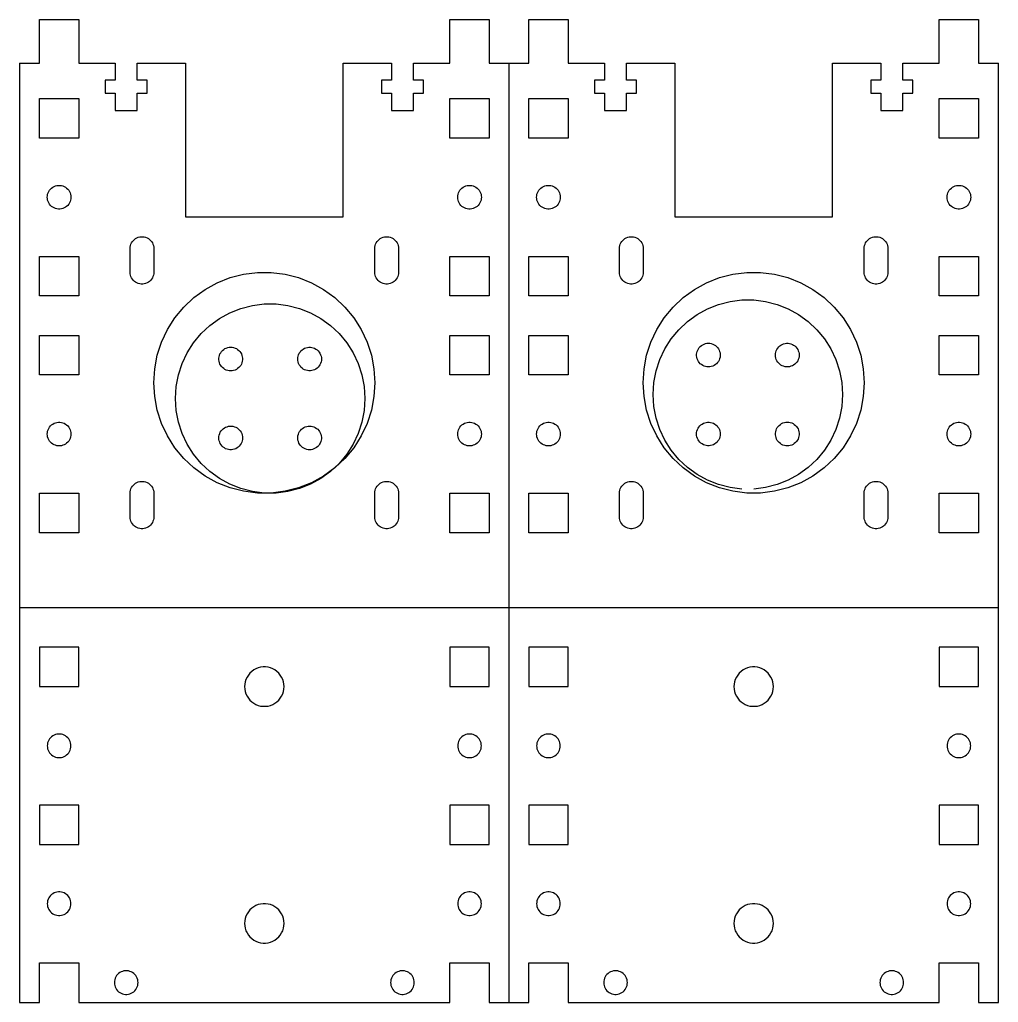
# Model space of a CAD drawing. Extents: x 0 to 124, y 0 to 125.
import ezdxf

# ---------------------------------------------------------------- set-up
doc = ezdxf.new("R2010")
doc.units = 0
doc.layers.add('LAYER_1', color=7, linetype='CONTINUOUS')

msp = doc.modelspace()

# ---------------------------------------------------------------- linework, layer by layer
at = {"layer": 'LAYER_1', "color": 7}
msp.add_line((124.141111, 50.141121), (0.141111, 50.141121), dxfattribs=at)
for points in [[(0.141111, 119.141143), (2.641112, 119.141143), (2.641112, 124.641146), (7.641111, 124.641146), (7.641111, 119.141143), (12.241111, 119.141143), (12.241111, 116.966141), (10.991111, 116.966141), (10.991111, 115.316128), (12.241111, 115.316128), (12.241111, 113.141126), (15.041111, 113.141126), (15.041111, 115.316128), (16.291111, 115.316128), (16.291111, 116.966141), (15.041111, 116.966141), (15.041111, 119.141143), (21.141111, 119.141143), (21.141111, 99.641139), (41.141111, 99.641139), (41.141111, 119.141143), (47.241111, 119.141143), (47.241111, 116.966141), (45.991111, 116.966141), (45.991111, 115.316128), (47.241111, 115.316128), (47.241111, 113.141126), (50.041111, 113.141126), (50.041111, 115.316128), (51.291111, 115.316128), (51.291111, 116.966141), (50.041111, 116.966141), (50.041111, 119.141143), (54.641111, 119.141143), (54.641111, 124.641146), (59.641111, 124.641146), (59.641111, 119.141143), (64.641112, 119.141143)], [(64.641112, 119.141143), (64.641112, 124.641146), (69.641111, 124.641146), (69.641111, 119.141143), (74.241111, 119.141143), (74.241111, 116.966141), (72.991111, 116.966141), (72.991111, 115.316128), (74.241111, 115.316128), (74.241111, 113.141126), (77.041111, 113.141126), (77.041111, 115.316128), (78.291111, 115.316128), (78.291111, 116.966141), (77.041111, 116.966141), (77.041111, 119.141143), (83.141111, 119.141143), (83.141111, 99.641139), (103.141111, 99.641139), (103.141111, 119.141143), (109.241111, 119.141143), (109.241111, 116.966141), (107.991111, 116.966141), (107.991111, 115.316128), (109.241111, 115.316128), (109.241111, 113.141126), (112.041111, 113.141126), (112.041111, 115.316128), (113.291111, 115.316128), (113.291111, 116.966141), (112.041111, 116.966141), (112.041111, 119.141143), (116.641112, 119.141143), (116.641112, 124.641146), (121.641111, 124.641146), (121.641111, 119.141143), (124.141111, 119.141143)], [(0.141111, 119.141143), (0.141111, 0.141116), (2.641112, 0.141116), (2.641112, 5.141115), (7.641111, 5.141115), (7.641111, 0.141116), (54.641111, 0.141116), (54.641111, 5.141115), (59.641111, 5.141115), (59.641111, 0.141116), (64.641112, 0.141116)], [(62.141111, 0.141116), (62.141111, 119.141143)], [(64.641112, 0.141116), (64.641112, 5.141115), (69.641111, 5.141115), (69.641111, 0.141116), (116.641112, 0.141116), (116.641112, 5.141115), (121.641111, 5.141115), (121.641111, 0.141116), (124.141111, 0.141116), (124.141111, 119.141143)], [(7.641111, 114.641137), (7.641111, 109.641119), (2.641112, 109.641119), (2.641112, 114.641137), (7.641111, 114.641137)], [(59.641111, 114.641137), (59.641111, 109.641119), (54.641111, 109.641119), (54.641111, 114.641137), (59.641111, 114.641137)], [(69.641111, 114.641137), (69.641111, 109.641119), (64.641112, 109.641119), (64.641112, 114.641137), (69.641111, 114.641137)], [(121.641111, 114.641137), (121.641111, 109.641119), (116.641112, 109.641119), (116.641112, 114.641137), (121.641111, 114.641137)], [(6.641111, 102.14112), (6.629111, 101.953132), (6.594111, 101.768135), (6.536111, 101.589122), (6.455111, 101.418123), (6.355111, 101.259119), (6.234111, 101.114142), (6.097111, 100.985138), (5.945111, 100.875128), (5.780111, 100.784139), (5.605111, 100.71412), (5.422111, 100.668146), (5.235111, 100.644157), (5.047111, 100.644129), (4.860111, 100.668118), (4.677111, 100.71412), (4.502111, 100.784139), (4.337111, 100.875128), (4.185111, 100.985138), (4.048111, 101.114142), (3.927111, 101.259119), (3.827111, 101.418123), (3.746111, 101.589122), (3.688111, 101.768135), (3.653111, 101.953132), (3.641111, 102.14112), (3.653111, 102.329137), (3.688111, 102.514133), (3.746111, 102.693119), (3.827111, 102.864145), (3.927111, 103.023121), (4.048111, 103.168127), (4.185111, 103.297131), (4.337111, 103.407141), (4.502111, 103.498129), (4.677111, 103.56812), (4.860111, 103.614123), (5.047111, 103.638111), (5.235111, 103.63814), (5.422111, 103.614151), (5.605111, 103.56812), (5.780111, 103.498129), (5.945111, 103.407141), (6.097111, 103.297131), (6.234111, 103.168127), (6.355111, 103.023121), (6.455111, 102.864145), (6.536111, 102.693119), (6.594111, 102.514133), (6.629111, 102.329137), (6.641111, 102.14112)], [(58.641111, 102.14112), (58.629111, 101.953132), (58.594111, 101.768135), (58.536111, 101.589122), (58.455111, 101.418123), (58.355111, 101.259119), (58.234111, 101.114142), (58.097111, 100.985138), (57.945111, 100.875128), (57.780111, 100.784139), (57.605111, 100.71412), (57.422111, 100.668146), (57.235111, 100.644157), (57.047111, 100.644129), (56.860111, 100.668118), (56.677111, 100.71412), (56.502111, 100.784139), (56.337111, 100.875128), (56.185111, 100.985138), (56.048111, 101.114142), (55.927111, 101.259119), (55.827111, 101.418123), (55.746111, 101.589122), (55.688111, 101.768135), (55.653111, 101.953132), (55.641111, 102.14112), (55.653111, 102.329137), (55.688111, 102.514133), (55.746111, 102.693119), (55.827111, 102.864145), (55.927111, 103.023121), (56.048111, 103.168127), (56.185111, 103.297131), (56.337111, 103.407141), (56.502111, 103.498129), (56.677111, 103.56812), (56.860111, 103.614123), (57.047111, 103.638111), (57.235111, 103.63814), (57.422111, 103.614151), (57.605111, 103.56812), (57.780111, 103.498129), (57.945111, 103.407141), (58.097111, 103.297131), (58.234111, 103.168127), (58.355111, 103.023121), (58.455111, 102.864145), (58.536111, 102.693119), (58.594111, 102.514133), (58.629111, 102.329137), (58.641111, 102.14112)], [(68.641111, 102.14112), (68.629111, 101.953132), (68.594111, 101.768135), (68.536111, 101.589122), (68.455111, 101.418123), (68.355112, 101.259119), (68.234111, 101.114142), (68.097111, 100.985138), (67.945111, 100.875128), (67.780111, 100.784139), (67.605111, 100.71412), (67.422111, 100.668146), (67.235111, 100.644157), (67.047111, 100.644129), (66.860111, 100.668118), (66.677111, 100.71412), (66.502112, 100.784139), (66.337111, 100.875128), (66.185111, 100.985138), (66.048111, 101.114142), (65.927111, 101.259119), (65.827111, 101.418123), (65.746111, 101.589122), (65.688112, 101.768135), (65.653111, 101.953132), (65.641111, 102.14112), (65.653111, 102.329137), (65.688112, 102.514133), (65.746111, 102.693119), (65.827111, 102.864145), (65.927111, 103.023121), (66.048111, 103.168127), (66.185111, 103.297131), (66.337111, 103.407141), (66.502112, 103.498129), (66.677111, 103.56812), (66.860111, 103.614123), (67.047111, 103.638111), (67.235111, 103.63814), (67.422111, 103.614151), (67.605111, 103.56812), (67.780111, 103.498129), (67.945111, 103.407141), (68.097111, 103.297131), (68.234111, 103.168127), (68.355112, 103.023121), (68.455111, 102.864145), (68.536111, 102.693119), (68.594111, 102.514133), (68.629111, 102.329137), (68.641112, 102.14112)], [(120.641111, 102.14112), (120.629111, 101.953132), (120.594111, 101.768135), (120.536111, 101.589122), (120.455111, 101.418123), (120.355111, 101.259119), (120.234111, 101.114142), (120.097111, 100.985138), (119.945111, 100.875128), (119.780111, 100.784139), (119.605111, 100.71412), (119.422112, 100.668146), (119.235111, 100.644157), (119.047111, 100.644129), (118.860111, 100.668118), (118.677111, 100.71412), (118.502111, 100.784139), (118.337111, 100.875128), (118.185111, 100.985138), (118.048111, 101.114142), (117.927111, 101.259119), (117.827111, 101.418123), (117.746111, 101.589122), (117.688111, 101.768135), (117.653111, 101.953132), (117.641111, 102.14112), (117.653112, 102.329137), (117.688111, 102.514133), (117.746111, 102.693119), (117.827111, 102.864145), (117.927111, 103.023121), (118.048111, 103.168127), (118.185111, 103.297131), (118.337111, 103.407141), (118.502111, 103.498129), (118.677111, 103.56812), (118.860111, 103.614123), (119.047111, 103.638111), (119.235111, 103.63814), (119.422112, 103.614151), (119.605111, 103.56812), (119.780111, 103.498129), (119.945111, 103.407141), (120.097111, 103.297131), (120.234111, 103.168127), (120.355111, 103.023121), (120.455111, 102.864145), (120.536111, 102.693119), (120.594111, 102.514133), (120.629111, 102.329137), (120.641111, 102.14112)], [(17.141111, 95.641119), (17.141111, 92.641125), (17.129111, 92.453137), (17.094111, 92.26814), (17.036111, 92.089127), (16.955111, 91.918128), (16.855111, 91.759124), (16.734111, 91.614147), (16.597111, 91.485143), (16.445111, 91.375133), (16.280111, 91.284144), (16.105111, 91.214125), (15.922111, 91.168123), (15.735111, 91.144134), (15.547111, 91.144134), (15.360111, 91.168123), (15.177111, 91.214125), (15.002111, 91.284144), (14.837111, 91.375133), (14.685111, 91.485143), (14.548111, 91.614147), (14.427111, 91.759124), (14.327111, 91.918128), (14.246111, 92.089127), (14.188111, 92.26814), (14.153111, 92.453137), (14.141111, 92.641125), (14.141111, 95.641119), (14.153111, 95.829135), (14.188111, 96.014132), (14.246111, 96.193146), (14.327111, 96.364144), (14.427111, 96.52312), (14.548111, 96.668126), (14.685111, 96.797129), (14.837111, 96.90714), (15.002111, 96.998128), (15.177111, 97.068119), (15.360111, 97.114121), (15.547111, 97.13811), (15.735111, 97.138139), (15.922111, 97.11415), (16.105111, 97.068119), (16.280111, 96.998128), (16.445111, 96.90714), (16.597111, 96.797129), (16.734111, 96.668126), (16.855111, 96.52312), (16.955111, 96.364144), (17.036111, 96.193146), (17.094111, 96.014132), (17.129111, 95.829135), (17.141111, 95.641119)], [(48.141111, 95.641119), (48.141111, 92.641125), (48.129111, 92.453137), (48.094111, 92.26814), (48.036111, 92.089127), (47.955111, 91.918128), (47.855111, 91.759124), (47.734111, 91.614147), (47.597111, 91.485143), (47.445111, 91.375133), (47.280111, 91.284144), (47.105111, 91.214125), (46.922111, 91.168123), (46.735111, 91.144134), (46.547111, 91.144134), (46.360111, 91.168123), (46.177111, 91.214125), (46.002111, 91.284144), (45.837111, 91.375133), (45.685111, 91.485143), (45.548111, 91.614147), (45.427111, 91.759124), (45.327111, 91.918128), (45.246111, 92.089127), (45.188111, 92.26814), (45.153111, 92.453137), (45.141111, 92.641125), (45.141111, 95.641119), (45.153111, 95.829135), (45.188111, 96.014132), (45.246111, 96.193146), (45.327111, 96.364144), (45.427111, 96.52312), (45.548111, 96.668126), (45.685111, 96.797129), (45.837111, 96.90714), (46.002111, 96.998128), (46.177111, 97.068119), (46.360111, 97.114121), (46.547111, 97.13811), (46.735111, 97.138139), (46.922111, 97.11415), (47.105111, 97.068119), (47.280111, 96.998128), (47.445111, 96.90714), (47.597111, 96.797129), (47.734111, 96.668126), (47.855111, 96.52312), (47.955111, 96.364144), (48.036111, 96.193146), (48.094111, 96.014132), (48.129111, 95.829135), (48.141111, 95.641119)], [(79.141111, 95.641119), (79.141111, 92.641125), (79.129111, 92.453137), (79.094111, 92.26814), (79.036112, 92.089127), (78.955111, 91.918128), (78.855111, 91.759124), (78.734111, 91.614147), (78.597111, 91.485143), (78.445111, 91.375133), (78.280111, 91.284144), (78.105111, 91.214125), (77.922111, 91.168123), (77.735111, 91.144134), (77.547111, 91.144134), (77.360111, 91.168123), (77.177111, 91.214125), (77.002111, 91.284144), (76.837111, 91.375133), (76.685111, 91.485143), (76.548112, 91.614147), (76.427111, 91.759124), (76.327111, 91.918128), (76.246111, 92.089127), (76.188111, 92.26814), (76.153111, 92.453137), (76.141111, 92.641125), (76.141112, 95.641119), (76.153112, 95.829135), (76.188111, 96.014132), (76.246111, 96.193146), (76.327111, 96.364144), (76.427111, 96.52312), (76.548112, 96.668126), (76.685111, 96.797129), (76.837111, 96.90714), (77.002111, 96.998128), (77.177111, 97.068119), (77.360111, 97.114121), (77.547111, 97.13811), (77.735111, 97.138139), (77.922111, 97.11415), (78.105111, 97.068119), (78.280111, 96.998128), (78.445111, 96.90714), (78.597111, 96.797129), (78.734111, 96.668126), (78.855111, 96.52312), (78.955111, 96.364144), (79.036112, 96.193146), (79.094111, 96.014132), (79.129111, 95.829135), (79.141111, 95.641119)], [(110.141111, 95.641119), (110.141111, 92.641125), (110.129111, 92.453137), (110.094111, 92.26814), (110.036111, 92.089127), (109.955111, 91.918128), (109.855111, 91.759124), (109.734111, 91.614147), (109.597111, 91.485143), (109.445111, 91.375133), (109.280111, 91.284144), (109.105111, 91.214125), (108.922111, 91.168123), (108.735111, 91.144134), (108.547111, 91.144134), (108.360112, 91.168123), (108.177111, 91.214125), (108.002111, 91.284144), (107.837111, 91.375133), (107.685111, 91.485143), (107.548111, 91.614147), (107.427111, 91.759124), (107.327111, 91.918128), (107.246111, 92.089127), (107.188111, 92.26814), (107.153111, 92.453137), (107.141111, 92.641125), (107.141111, 95.641119), (107.153111, 95.829135), (107.188111, 96.014132), (107.246111, 96.193146), (107.327111, 96.364144), (107.427111, 96.52312), (107.548111, 96.668126), (107.685111, 96.797129), (107.837111, 96.90714), (108.002111, 96.998128), (108.177111, 97.068119), (108.360112, 97.114121), (108.547111, 97.13811), (108.735111, 97.138139), (108.922111, 97.11415), (109.105111, 97.068119), (109.280111, 96.998128), (109.445111, 96.90714), (109.597111, 96.797129), (109.734111, 96.668126), (109.855111, 96.52312), (109.955111, 96.364144), (110.036111, 96.193146), (110.094111, 96.014132), (110.129111, 95.829135), (110.141112, 95.641119)], [(7.641111, 94.641121), (7.641111, 89.641131), (2.641112, 89.641131), (2.641112, 94.641121), (7.641111, 94.641121)], [(59.641111, 94.641121), (59.641111, 89.641131), (54.641111, 89.641131), (54.641111, 94.641121), (59.641111, 94.641121)], [(69.641111, 94.641121), (69.641111, 89.641131), (64.641112, 89.641131), (64.641112, 94.641121), (69.641111, 94.641121)], [(121.641111, 94.641121), (121.641111, 89.641131), (116.641112, 89.641131), (116.641112, 94.641121), (121.641111, 94.641121)], [(32.632001, 64.669132), (30.262111, 64.669132), (28.518111, 64.889133), (26.815111, 65.326132), (25.180111, 65.973132), (23.639111, 66.820131), (22.217111, 67.854131), (20.935111, 69.057132), (19.815111, 70.412132), (18.873111, 71.896132), (18.124111, 73.487132), (17.581111, 75.159123), (17.251111, 76.886126), (17.141111, 78.641125), (17.251111, 80.396124), (17.581111, 82.123126), (18.124111, 83.795123), (18.873111, 85.386123), (19.815111, 86.870132), (20.935111, 88.225137), (22.217111, 89.428138), (23.639111, 90.462144), (25.180111, 91.309121), (26.815111, 91.956143), (28.518111, 92.393136), (30.262111, 92.613129), (32.020111, 92.613129), (33.764111, 92.393136), (35.467111, 91.956143), (37.102111, 91.309121), (38.643111, 90.462144), (40.065111, 89.428138), (41.347111, 88.225137), (42.467111, 86.870132), (43.409111, 85.386123), (44.158111, 83.795123), (44.701111, 82.123126), (45.031111, 80.396124), (45.141111, 78.641125), (45.031111, 76.886126), (44.701111, 75.159123), (44.158111, 73.487132), (43.409111, 71.896132), (42.467111, 70.412132), (41.347111, 69.057132), (40.065111, 67.854131), (38.643111, 66.820131), (37.102111, 65.973132), (35.467111, 65.326132), (33.764111, 64.889133), (32.020111, 64.669132)], [(107.141111, 78.641125), (107.031111, 76.886126), (106.701111, 75.159123), (106.158111, 73.487132), (105.409111, 71.896132), (104.467111, 70.412132), (103.347111, 69.057132), (102.065111, 67.854131), (100.643111, 66.820131), (99.102112, 65.973132), (97.467111, 65.326132), (95.764111, 64.889133), (94.020111, 64.669132), (92.262111, 64.669132), (90.518112, 64.889133), (88.815112, 65.326132), (87.180111, 65.973132), (85.639111, 66.820131), (84.217112, 67.854131), (82.935111, 69.057132), (81.815111, 70.412132), (80.873111, 71.896132), (80.124111, 73.487132), (79.581111, 75.159123), (79.251111, 76.886126), (79.141111, 78.641125), (79.251111, 80.396124), (79.581111, 82.123126), (80.124111, 83.795123), (80.873111, 85.386123), (81.815111, 86.870132), (82.935111, 88.225137), (84.217112, 89.428138), (85.639111, 90.462144), (87.180111, 91.309121), (88.815112, 91.956143), (90.518112, 92.393136), (92.262111, 92.613129), (94.020111, 92.613129), (95.764111, 92.393136), (97.467111, 91.956143), (99.102112, 91.309121), (100.643111, 90.462144), (102.065111, 89.428138), (103.347111, 88.225137), (104.467111, 86.870132), (105.409111, 85.386123), (106.158111, 83.795123), (106.701111, 82.123126), (107.031111, 80.396124), (107.141111, 78.641125)], [(31.126001, 64.669132), (29.630001, 64.858137), (28.171001, 65.232137), (26.770001, 65.787156), (25.449001, 66.513144), (24.230001, 67.399153), (23.131001, 68.430139), (22.171001, 69.592132), (21.363001, 70.864136), (20.722001, 72.228144), (20.256001, 73.661156), (19.974001, 75.141157), (19.879001, 76.645148), (19.974001, 78.149138), (20.256001, 79.62914), (20.722001, 81.062151), (21.363001, 82.426159), (22.171001, 83.698135), (23.131001, 84.860157), (24.230001, 85.891143), (25.449001, 86.777151), (26.770001, 87.50314), (28.171001, 88.058158), (29.630001, 88.432159), (31.126001, 88.621135), (32.632001, 88.621135), (34.128001, 88.432159), (35.587001, 88.058158), (36.988001, 87.50314), (38.309001, 86.777151), (39.528001, 85.891143), (40.627001, 84.860157), (41.587001, 83.698135), (42.395001, 82.426159), (43.036001, 81.062151), (43.502001, 79.62914), (43.784001, 78.149138), (43.879001, 76.645148), (43.784001, 75.141157), (43.502001, 73.661156), (43.036001, 72.228144), (42.395001, 70.864136), (41.587001, 69.592132), (40.627001, 68.430139), (39.528001, 67.399153), (38.309001, 66.513144), (36.988001, 65.787156), (35.587001, 65.232137), (34.128001, 64.858137), (32.632001, 64.669132)], [(91.650222, 65.171355), (90.154222, 65.360359), (88.695222, 65.73436), (87.294222, 66.289379), (85.973221, 67.015367), (84.754222, 67.901375), (83.655222, 68.932361), (82.695222, 70.094355), (81.887222, 71.366359), (81.246222, 72.730367), (80.780222, 74.163379), (80.498222, 75.64338), (80.403222, 77.147371), (80.498222, 78.651361), (80.780222, 80.131363), (81.246222, 81.564374), (81.887222, 82.928382), (82.695222, 84.200358), (83.655222, 85.36238), (84.754222, 86.393366), (85.973221, 87.279374), (87.294222, 88.005363), (88.695222, 88.560381), (90.154222, 88.934382), (91.650222, 89.123358), (93.156222, 89.123358), (94.652222, 88.934382), (96.111222, 88.560381), (97.512222, 88.005363), (98.833222, 87.279374), (100.052222, 86.393366), (101.151222, 85.36238), (102.111222, 84.200358), (102.919222, 82.928382), (103.560222, 81.564374), (104.026222, 80.131363), (104.308222, 78.651361), (104.403222, 77.147371), (104.308222, 75.64338), (104.026222, 74.163379), (103.560222, 72.730367), (102.919222, 71.366359), (102.111222, 70.094355), (101.151222, 68.932361), (100.052222, 67.901375), (98.833222, 67.015367), (97.512222, 66.289379), (96.111222, 65.73436), (94.652222, 65.360359), (93.156222, 65.171355)], [(7.641111, 84.641141), (7.641111, 79.641123), (2.641112, 79.641123), (2.641112, 84.641141), (7.641111, 84.641141)], [(59.641111, 84.641141), (59.641111, 79.641123), (54.641111, 79.641123), (54.641111, 84.641141), (59.641111, 84.641141)], [(69.641111, 84.641141), (69.641111, 79.641123), (64.641112, 79.641123), (64.641112, 84.641141), (69.641111, 84.641141)], [(85.906222, 82.053381), (85.906222, 82.241369), (85.930222, 82.428369), (85.976222, 82.611362), (86.046222, 82.786368), (86.137222, 82.951355), (86.247222, 83.10336), (86.376222, 83.240379), (86.521222, 83.361368), (86.680222, 83.461359), (86.851222, 83.542357), (87.030222, 83.600382), (87.215222, 83.635377), (87.403222, 83.647513)], [(87.403222, 83.647372), (87.591222, 83.635236)], [(87.591222, 83.635377), (87.776222, 83.600382), (87.955222, 83.542357), (88.126222, 83.461359), (88.285222, 83.361368), (88.430222, 83.240379), (88.559222, 83.10336), (88.669222, 82.951355), (88.760222, 82.786368), (88.830222, 82.611362), (88.876222, 82.428369), (88.900222, 82.241369), (88.900222, 82.053381), (88.876221, 81.86638), (88.830222, 81.683359), (88.760222, 81.508381), (88.669222, 81.343366), (88.559222, 81.191361), (88.430222, 81.05437), (88.285222, 80.933382), (88.126222, 80.833362), (87.955222, 80.752364), (87.776222, 80.694368), (87.591222, 80.659372), (87.403222, 80.647237)], [(95.903222, 82.147361), (95.915222, 82.335377), (95.950222, 82.520374), (96.008222, 82.699359), (96.089222, 82.870357), (96.189222, 83.029361), (96.310222, 83.174367), (96.447222, 83.303371), (96.599222, 83.413381), (96.764222, 83.50437), (96.939222, 83.574361), (97.122222, 83.620363), (97.309222, 83.644352), (97.497222, 83.64438), (97.684222, 83.620391), (97.867222, 83.574361), (98.042222, 83.50437), (98.207222, 83.413381), (98.359222, 83.303371), (98.496222, 83.174367), (98.617222, 83.029361), (98.717222, 82.870357), (98.798222, 82.699359), (98.856222, 82.520374), (98.891222, 82.335377), (98.903222, 82.147361), (98.891222, 81.959372), (98.856222, 81.774376), (98.798222, 81.595362), (98.717222, 81.424364), (98.617222, 81.26536), (98.496222, 81.120382), (98.359222, 80.991378), (98.207222, 80.881368), (98.042222, 80.79038), (97.867222, 80.72036), (97.684222, 80.674358), (97.497222, 80.650369), (97.309222, 80.650369), (97.122222, 80.674358), (96.939222, 80.72036), (96.764222, 80.79038), (96.599222, 80.881368), (96.447222, 80.991378), (96.310222, 81.120382), (96.189222, 81.26536), (96.089222, 81.424364), (96.008222, 81.595362), (95.950222, 81.774376), (95.915221, 81.959372), (95.903221, 82.147361)], [(121.641111, 84.641141), (121.641111, 79.641123), (116.641112, 79.641123), (116.641112, 84.641141), (121.641111, 84.641141)], [(25.382001, 81.551158), (25.382001, 81.739146), (25.406001, 81.926146), (25.452001, 82.109139), (25.522001, 82.284145), (25.613001, 82.449132), (25.723001, 82.601137), (25.852001, 82.738156), (25.997001, 82.859145), (26.156001, 82.959136), (26.327001, 83.040134), (26.506001, 83.098159), (26.691001, 83.133154), (26.879001, 83.14529)], [(26.879001, 83.145149), (27.067001, 83.133013)], [(27.067001, 83.133154), (27.252001, 83.098159), (27.431001, 83.040134), (27.602001, 82.959136), (27.761001, 82.859145), (27.906001, 82.738156), (28.035001, 82.601137), (28.145001, 82.449132), (28.236001, 82.284145), (28.306001, 82.109139), (28.352001, 81.926146), (28.376001, 81.739146), (28.376001, 81.551158), (28.352001, 81.364157), (28.306001, 81.181136), (28.236001, 81.006158), (28.145001, 80.841143), (28.035001, 80.689138), (27.906001, 80.552147), (27.761001, 80.431159), (27.602001, 80.331139), (27.431001, 80.250141), (27.252001, 80.192145), (27.067001, 80.157149), (26.879001, 80.145014)], [(35.379001, 81.645138), (35.391001, 81.833154), (35.426001, 82.018151), (35.484001, 82.197136), (35.565001, 82.368135), (35.665001, 82.527139), (35.786001, 82.672144), (35.923001, 82.801148), (36.075001, 82.911158), (36.240001, 83.002147), (36.415001, 83.072138), (36.598001, 83.11814), (36.785001, 83.142129), (36.973001, 83.142157), (37.160001, 83.118168), (37.343001, 83.072138), (37.518001, 83.002147), (37.683001, 82.911158), (37.835001, 82.801148), (37.972001, 82.672144), (38.093001, 82.527139), (38.193001, 82.368135), (38.274001, 82.197136), (38.332001, 82.018151), (38.367001, 81.833154), (38.379001, 81.645138), (38.367001, 81.457149), (38.332001, 81.272153), (38.274001, 81.093139), (38.193001, 80.922141), (38.093001, 80.763137), (37.972001, 80.618159), (37.835001, 80.489155), (37.683001, 80.379145), (37.518001, 80.288157), (37.343001, 80.218137), (37.160001, 80.172135), (36.973001, 80.148146), (36.785001, 80.148146), (36.598001, 80.172135), (36.415001, 80.218137), (36.240001, 80.288157), (36.075001, 80.379145), (35.923001, 80.489155), (35.786001, 80.618159), (35.665001, 80.763137), (35.565001, 80.922141), (35.484001, 81.093139), (35.426001, 81.272153), (35.391001, 81.457149), (35.379001, 81.645138)], [(26.691001, 80.157149), (26.506001, 80.192145), (26.327001, 80.250141), (26.156001, 80.331139), (25.997001, 80.431159), (25.852001, 80.552147), (25.723001, 80.689138), (25.613001, 80.841143), (25.522001, 81.006158), (25.452001, 81.181136), (25.406001, 81.364157), (25.382001, 81.551158)], [(87.215222, 80.659372), (87.030222, 80.694368), (86.851222, 80.752364), (86.680222, 80.833362), (86.521222, 80.933382), (86.376222, 81.05437), (86.247222, 81.191361), (86.137222, 81.343366), (86.046222, 81.508381), (85.976222, 81.683359), (85.930222, 81.86638), (85.906221, 82.053381)], [(26.879001, 80.145155), (26.691001, 80.15729)], [(87.403222, 80.647378), (87.215222, 80.659513)], [(6.641111, 72.141132), (6.629111, 71.953133), (6.594111, 71.768133), (6.536111, 71.589131), (6.455111, 71.418132), (6.355111, 71.259131), (6.234111, 71.114131), (6.097111, 70.985133), (5.945111, 70.875131), (5.780111, 70.784131), (5.605111, 70.714132), (5.422111, 70.668133), (5.235111, 70.644144), (5.047111, 70.644132), (4.860111, 70.668121), (4.677111, 70.714132), (4.502111, 70.784131), (4.337111, 70.875131), (4.185111, 70.985133), (4.048111, 71.114131), (3.927111, 71.259131), (3.827111, 71.418132), (3.746111, 71.589131), (3.688111, 71.768133), (3.653111, 71.953133), (3.641111, 72.141132), (3.653111, 72.329132), (3.688111, 72.514131), (3.746111, 72.693133), (3.827111, 72.864132), (3.927111, 73.023133), (4.048111, 73.168133), (4.185111, 73.297131), (4.337111, 73.407133), (4.502111, 73.498133), (4.677111, 73.568132), (4.860111, 73.614132), (5.047111, 73.638121), (5.235111, 73.638132), (5.422111, 73.614143), (5.605111, 73.568132), (5.780111, 73.498133), (5.945111, 73.407133), (6.097111, 73.297131), (6.234111, 73.168133), (6.355111, 73.023133), (6.455111, 72.864132), (6.536111, 72.693133), (6.594111, 72.514131), (6.629111, 72.329132), (6.641111, 72.141132)], [(58.641111, 72.141132), (58.629111, 71.953133), (58.594111, 71.768133), (58.536111, 71.589131), (58.455111, 71.418132), (58.355111, 71.259131), (58.234111, 71.114131), (58.097111, 70.985133), (57.945111, 70.875131), (57.780111, 70.784131), (57.605111, 70.714132), (57.422111, 70.668133), (57.235111, 70.644144), (57.047111, 70.644132), (56.860111, 70.668121), (56.677111, 70.714132), (56.502111, 70.784131), (56.337111, 70.875131), (56.185111, 70.985133), (56.048111, 71.114131), (55.927111, 71.259131), (55.827111, 71.418132), (55.746111, 71.589131), (55.688111, 71.768133), (55.653111, 71.953133), (55.641111, 72.141132), (55.653111, 72.329132), (55.688111, 72.514131), (55.746111, 72.693133), (55.827111, 72.864132), (55.927111, 73.023133), (56.048111, 73.168133), (56.185111, 73.297131), (56.337111, 73.407133), (56.502111, 73.498133), (56.677111, 73.568132), (56.860111, 73.614132), (57.047111, 73.638121), (57.235111, 73.638132), (57.422111, 73.614143), (57.605111, 73.568132), (57.780111, 73.498133), (57.945111, 73.407133), (58.097111, 73.297131), (58.234111, 73.168133), (58.355111, 73.023133), (58.455111, 72.864132), (58.536111, 72.693133), (58.594111, 72.514131), (58.629111, 72.329132), (58.641111, 72.141132)], [(68.641111, 72.141132), (68.629111, 71.953133), (68.594111, 71.768133), (68.536111, 71.589131), (68.455111, 71.418132), (68.355112, 71.259131), (68.234111, 71.114131), (68.097111, 70.985133), (67.945111, 70.875131), (67.780111, 70.784131), (67.605111, 70.714132), (67.422111, 70.668133), (67.235111, 70.644144), (67.047111, 70.644132), (66.860111, 70.668121), (66.677111, 70.714132), (66.502112, 70.784131), (66.337111, 70.875131), (66.185111, 70.985133), (66.048111, 71.114131), (65.927111, 71.259131), (65.827111, 71.418132), (65.746111, 71.589131), (65.688112, 71.768133), (65.653111, 71.953133), (65.641111, 72.141132), (65.653111, 72.329132), (65.688112, 72.514131), (65.746111, 72.693133), (65.827111, 72.864132), (65.927111, 73.023133), (66.048111, 73.168133), (66.185111, 73.297131), (66.337111, 73.407133), (66.502112, 73.498133), (66.677111, 73.568132), (66.860111, 73.614132), (67.047111, 73.638121), (67.235111, 73.638132), (67.422111, 73.614143), (67.605111, 73.568132), (67.780111, 73.498133), (67.945111, 73.407133), (68.097111, 73.297131), (68.234111, 73.168133), (68.355112, 73.023133), (68.455111, 72.864132), (68.536111, 72.693133), (68.594111, 72.514131), (68.629111, 72.329132), (68.641112, 72.141132)], [(85.903222, 72.147381), (85.915222, 72.335369), (85.950222, 72.520365), (86.008222, 72.699379), (86.089222, 72.870377), (86.189222, 73.029381), (86.310222, 73.174359), (86.447222, 73.303363), (86.599222, 73.413373), (86.764222, 73.504361), (86.939222, 73.574381), (87.122222, 73.620383), (87.309222, 73.644372), (87.497221, 73.644372), (87.684222, 73.620383), (87.867222, 73.574381), (88.042222, 73.504361), (88.207221, 73.413373), (88.359222, 73.303363), (88.496222, 73.174359), (88.617222, 73.029381), (88.717222, 72.870377), (88.798222, 72.699379), (88.856222, 72.520365), (88.891222, 72.335369), (88.903222, 72.147381), (88.891221, 71.959364), (88.856222, 71.774367), (88.798222, 71.595382), (88.717222, 71.424355), (88.617222, 71.26538), (88.496222, 71.120374), (88.359222, 70.99137), (88.207221, 70.88136), (88.042222, 70.790371), (87.867222, 70.72038), (87.684222, 70.674378), (87.497221, 70.650389), (87.309222, 70.650361), (87.122222, 70.67435), (86.939222, 70.72038), (86.764222, 70.790371), (86.599222, 70.88136), (86.447222, 70.99137), (86.310222, 71.120374), (86.189222, 71.26538), (86.089222, 71.424355), (86.008222, 71.595382), (85.950222, 71.774367), (85.915222, 71.959364), (85.903222, 72.147381)], [(95.906222, 72.053372), (95.906222, 72.241361), (95.930222, 72.428361), (95.976222, 72.611382), (96.046222, 72.78636), (96.137222, 72.951375), (96.247221, 73.10338), (96.376222, 73.240371), (96.521222, 73.361359), (96.680222, 73.461379), (96.851222, 73.542377), (97.030222, 73.600373), (97.215222, 73.635369), (97.403221, 73.647505)], [(97.403221, 73.647363), (97.591222, 73.635228)], [(97.591222, 73.635369), (97.776222, 73.600373), (97.955222, 73.542377), (98.126221, 73.461379), (98.285222, 73.361359), (98.430222, 73.240371), (98.559222, 73.10338), (98.669222, 72.951375), (98.760222, 72.78636), (98.830222, 72.611382), (98.876222, 72.428361), (98.900222, 72.241361), (98.900222, 72.053372), (98.876221, 71.866372), (98.830222, 71.683379), (98.760222, 71.508373), (98.669222, 71.343358), (98.559222, 71.191381), (98.430222, 71.054362), (98.285222, 70.933373), (98.126221, 70.833382), (97.955222, 70.752356), (97.776222, 70.694359), (97.591222, 70.659364), (97.403221, 70.647228)], [(120.641111, 72.141132), (120.629111, 71.953133), (120.594111, 71.768133), (120.536111, 71.589131), (120.455111, 71.418132), (120.355111, 71.259131), (120.234111, 71.114131), (120.097111, 70.985133), (119.945111, 70.875131), (119.780111, 70.784131), (119.605111, 70.714132), (119.422112, 70.668133), (119.235111, 70.644144), (119.047111, 70.644132), (118.860111, 70.668121), (118.677111, 70.714132), (118.502111, 70.784131), (118.337111, 70.875131), (118.185111, 70.985133), (118.048111, 71.114131), (117.927111, 71.259131), (117.827111, 71.418132), (117.746111, 71.589131), (117.688111, 71.768133), (117.653111, 71.953133), (117.641111, 72.141132), (117.653112, 72.329132), (117.688111, 72.514131), (117.746111, 72.693133), (117.827111, 72.864132), (117.927111, 73.023133), (118.048111, 73.168133), (118.185111, 73.297131), (118.337111, 73.407133), (118.502111, 73.498133), (118.677111, 73.568132), (118.860111, 73.614132), (119.047111, 73.638121), (119.235111, 73.638132), (119.422112, 73.614143), (119.605111, 73.568132), (119.780111, 73.498133), (119.945111, 73.407133), (120.097111, 73.297131), (120.234111, 73.168133), (120.355111, 73.023133), (120.455111, 72.864132), (120.536111, 72.693133), (120.594111, 72.514131), (120.629111, 72.329132), (120.641111, 72.141132)], [(25.379001, 71.645158), (25.391001, 71.833146), (25.426001, 72.018143), (25.484001, 72.197156), (25.565001, 72.368155), (25.665001, 72.527159), (25.786001, 72.672136), (25.923001, 72.80114), (26.075001, 72.91115), (26.240001, 73.002139), (26.415001, 73.072158), (26.598001, 73.11816), (26.785001, 73.142149), (26.973001, 73.142149), (27.160001, 73.11816), (27.343001, 73.072158), (27.518001, 73.002139), (27.683001, 72.91115), (27.835001, 72.80114), (27.972001, 72.672136), (28.093001, 72.527159), (28.193001, 72.368155), (28.274001, 72.197156), (28.332001, 72.018143), (28.367001, 71.833146), (28.379001, 71.645158), (28.367001, 71.457141), (28.332001, 71.272145), (28.274001, 71.093159), (28.193001, 70.922133), (28.093001, 70.763157), (27.972001, 70.618151), (27.835001, 70.489147), (27.683001, 70.379137), (27.518001, 70.288149), (27.343001, 70.218157), (27.160001, 70.172155), (26.973001, 70.148166), (26.785001, 70.148138), (26.598001, 70.172127), (26.415001, 70.218157), (26.240001, 70.288149), (26.075001, 70.379137), (25.923001, 70.489147), (25.786001, 70.618151), (25.665001, 70.763157), (25.565001, 70.922133), (25.484001, 71.093159), (25.426001, 71.272145), (25.391001, 71.457141), (25.379001, 71.645158)], [(35.382001, 71.551149), (35.382001, 71.739138), (35.406001, 71.926138), (35.452001, 72.109159), (35.522001, 72.284137), (35.613001, 72.449152), (35.723001, 72.601157), (35.852001, 72.738148), (35.997001, 72.859137), (36.156001, 72.959156), (36.327001, 73.040154), (36.506001, 73.098151), (36.691001, 73.133146), (36.879001, 73.145282)], [(36.879001, 73.145141), (37.067001, 73.133005)], [(37.067001, 73.133146), (37.252001, 73.098151), (37.431001, 73.040154), (37.602001, 72.959156), (37.761001, 72.859137), (37.906001, 72.738148), (38.035001, 72.601157), (38.145001, 72.449152), (38.236001, 72.284137), (38.306001, 72.109159), (38.352001, 71.926138), (38.376001, 71.739138), (38.376001, 71.551149), (38.352001, 71.364149), (38.306001, 71.181156), (38.236001, 71.00615), (38.145001, 70.841135), (38.035001, 70.689158), (37.906001, 70.552139), (37.761001, 70.431151), (37.602001, 70.331159), (37.431001, 70.250133), (37.252001, 70.192137), (37.067001, 70.157141), (36.879001, 70.145005)], [(36.691001, 70.157141), (36.506001, 70.192137), (36.327001, 70.250133), (36.156001, 70.331159), (35.997001, 70.431151), (35.852001, 70.552139), (35.723001, 70.689158), (35.613001, 70.841135), (35.522001, 71.00615), (35.452001, 71.181156), (35.406001, 71.364149), (35.382001, 71.551149)], [(97.215222, 70.659364), (97.030222, 70.694359), (96.851222, 70.752356), (96.680222, 70.833382), (96.521222, 70.933373), (96.376222, 71.054362), (96.247221, 71.191381), (96.137222, 71.343358), (96.046222, 71.508373), (95.976222, 71.683379), (95.930222, 71.866372), (95.906221, 72.053372)], [(36.879001, 70.145147), (36.691001, 70.157282)], [(97.403221, 70.647369), (97.215222, 70.659505)], [(17.141111, 64.641133), (17.141111, 61.641133), (17.129111, 61.453134), (17.094111, 61.268132), (17.036111, 61.089132), (16.955111, 60.918134), (16.855111, 60.759132), (16.734111, 60.614132), (16.597111, 60.485131), (16.445111, 60.375132), (16.280111, 60.284133), (16.105111, 60.214133), (15.922111, 60.168131), (15.735111, 60.144142), (15.547111, 60.144134), (15.360111, 60.168122), (15.177111, 60.214133), (15.002111, 60.284133), (14.837111, 60.375132), (14.685111, 60.485131), (14.548111, 60.614132), (14.427111, 60.759132), (14.327111, 60.918134), (14.246111, 61.089132), (14.188111, 61.268132), (14.153111, 61.453134), (14.141111, 61.641133), (14.141111, 64.641133), (14.153111, 64.829133), (14.188111, 65.014132), (14.246111, 65.193131), (14.327111, 65.364133), (14.427111, 65.523131), (14.548111, 65.668131), (14.685111, 65.797132), (14.837111, 65.907131), (15.002111, 65.998134), (15.177111, 66.068133), (15.360111, 66.114133), (15.547111, 66.138122), (15.735111, 66.138133), (15.922111, 66.114144), (16.105111, 66.068133), (16.280111, 65.998134), (16.445111, 65.907131), (16.597111, 65.797132), (16.734111, 65.668131), (16.855111, 65.523131), (16.955111, 65.364133), (17.036111, 65.193131), (17.094111, 65.014132), (17.129111, 64.829133), (17.141111, 64.641133)], [(48.141111, 64.641133), (48.141111, 61.641133), (48.129111, 61.453134), (48.094111, 61.268132), (48.036111, 61.089132), (47.955111, 60.918134), (47.855111, 60.759132), (47.734111, 60.614132), (47.597111, 60.485131), (47.445111, 60.375132), (47.280111, 60.284133), (47.105111, 60.214133), (46.922111, 60.168131), (46.735111, 60.144142), (46.547111, 60.144134), (46.360111, 60.168122), (46.177111, 60.214133), (46.002111, 60.284133), (45.837111, 60.375132), (45.685111, 60.485131), (45.548111, 60.614132), (45.427111, 60.759132), (45.327111, 60.918134), (45.246111, 61.089132), (45.188111, 61.268132), (45.153111, 61.453134), (45.141111, 61.641133), (45.141111, 64.641133), (45.153111, 64.829133), (45.188111, 65.014132), (45.246111, 65.193131), (45.327111, 65.364133), (45.427111, 65.523131), (45.548111, 65.668131), (45.685111, 65.797132), (45.837111, 65.907131), (46.002111, 65.998134), (46.177111, 66.068133), (46.360111, 66.114133), (46.547111, 66.138122), (46.735111, 66.138133), (46.922111, 66.114144), (47.105111, 66.068133), (47.280111, 65.998134), (47.445111, 65.907131), (47.597111, 65.797132), (47.734111, 65.668131), (47.855111, 65.523131), (47.955111, 65.364133), (48.036111, 65.193131), (48.094111, 65.014132), (48.129111, 64.829133), (48.141111, 64.641133)], [(79.141111, 64.641133), (79.141111, 61.641133), (79.129111, 61.453134), (79.094111, 61.268132), (79.036112, 61.089132), (78.955111, 60.918134), (78.855111, 60.759132), (78.734111, 60.614132), (78.597111, 60.485131), (78.445111, 60.375132), (78.280111, 60.284133), (78.105111, 60.214133), (77.922111, 60.168131), (77.735111, 60.144142), (77.547111, 60.144134), (77.360111, 60.168122), (77.177111, 60.214133), (77.002111, 60.284133), (76.837111, 60.375132), (76.685111, 60.485131), (76.548112, 60.614132), (76.427111, 60.759132), (76.327111, 60.918134), (76.246111, 61.089132), (76.188111, 61.268132), (76.153111, 61.453134), (76.141111, 61.641133), (76.141112, 64.641133), (76.153112, 64.829133), (76.188111, 65.014132), (76.246111, 65.193131), (76.327111, 65.364133), (76.427111, 65.523131), (76.548112, 65.668131), (76.685111, 65.797132), (76.837111, 65.907131), (77.002111, 65.998134), (77.177111, 66.068133), (77.360111, 66.114133), (77.547111, 66.138122), (77.735111, 66.138133), (77.922111, 66.114144), (78.105111, 66.068133), (78.280111, 65.998134), (78.445111, 65.907131), (78.597111, 65.797132), (78.734111, 65.668131), (78.855111, 65.523131), (78.955111, 65.364133), (79.036112, 65.193131), (79.094111, 65.014132), (79.129111, 64.829133), (79.141111, 64.641133)], [(110.141111, 64.641133), (110.141111, 61.641133), (110.129111, 61.453134), (110.094111, 61.268132), (110.036111, 61.089132), (109.955111, 60.918134), (109.855111, 60.759132), (109.734111, 60.614132), (109.597111, 60.485131), (109.445111, 60.375132), (109.280111, 60.284133), (109.105111, 60.214133), (108.922111, 60.168131), (108.735111, 60.144142), (108.547111, 60.144134), (108.360112, 60.168122), (108.177111, 60.214133), (108.002111, 60.284133), (107.837111, 60.375132), (107.685111, 60.485131), (107.548111, 60.614132), (107.427111, 60.759132), (107.327111, 60.918134), (107.246111, 61.089132), (107.188111, 61.268132), (107.153111, 61.453134), (107.141111, 61.641133), (107.141111, 64.641133), (107.153111, 64.829133), (107.188111, 65.014132), (107.246111, 65.193131), (107.327111, 65.364133), (107.427111, 65.523131), (107.548111, 65.668131), (107.685111, 65.797132), (107.837111, 65.907131), (108.002111, 65.998134), (108.177111, 66.068133), (108.360112, 66.114133), (108.547111, 66.138122), (108.735111, 66.138133), (108.922111, 66.114144), (109.105111, 66.068133), (109.280111, 65.998134), (109.445111, 65.907131), (109.597111, 65.797132), (109.734111, 65.668131), (109.855111, 65.523131), (109.955111, 65.364133), (110.036111, 65.193131), (110.094111, 65.014132), (110.129111, 64.829133), (110.141112, 64.641133)], [(7.641111, 64.641133), (7.641111, 59.641132), (2.641112, 59.641132), (2.641112, 64.641133), (7.641111, 64.641133)], [(59.641111, 64.641133), (59.641111, 59.641132), (54.641111, 59.641132), (54.641111, 64.641133), (59.641111, 64.641133)], [(69.641111, 64.641133), (69.641111, 59.641132), (64.641112, 59.641132), (64.641112, 64.641133), (69.641111, 64.641133)], [(121.641111, 64.641133), (121.641111, 59.641132), (116.641112, 59.641132), (116.641112, 64.641133), (121.641111, 64.641133)], [(2.641112, 45.141102), (2.641112, 40.141112), (7.641111, 40.141112), (7.641111, 45.141102), (2.641112, 45.141102)], [(54.641111, 45.141102), (54.641111, 40.141112), (59.641111, 40.141112), (59.641111, 45.141102), (54.641111, 45.141102)], [(64.641112, 45.141102), (64.641112, 40.141112), (69.641111, 40.141112), (69.641111, 45.141102), (64.641112, 45.141102)], [(116.641112, 45.141102), (116.641112, 40.141112), (121.641111, 40.141112), (121.641111, 45.141102), (116.641112, 45.141102)], [(28.641111, 40.141112), (28.661111, 39.828128), (28.720111, 39.519123), (28.817111, 39.221124), (28.950111, 38.937124), (29.118111, 38.672117), (29.319111, 38.430112), (29.547111, 38.215115), (29.801111, 38.030118), (30.077111, 37.879129), (30.368111, 37.763108), (30.673111, 37.685102), (30.984111, 37.646127), (31.298111, 37.646127), (31.609111, 37.685102), (31.914111, 37.763108), (32.205111, 37.879129), (32.481111, 38.030118), (32.735111, 38.215115), (32.963111, 38.430112), (33.164111, 38.672117), (33.332111, 38.937124), (33.465111, 39.221124), (33.562111, 39.519123), (33.621111, 39.828128), (33.641111, 40.141112), (33.621111, 40.454125), (33.562111, 40.763102), (33.465111, 41.061129), (33.332111, 41.345129), (33.164111, 41.610107), (32.963111, 41.852113), (32.735111, 42.06711), (32.481111, 42.252106), (32.205111, 42.403123), (31.914111, 42.519117), (31.609111, 42.597123), (31.298111, 42.636126), (30.984111, 42.636126), (30.673111, 42.597123), (30.368111, 42.519117), (30.077111, 42.403123), (29.801111, 42.252106), (29.547111, 42.06711), (29.319111, 41.852113), (29.118111, 41.610107), (28.950111, 41.345129), (28.817111, 41.061129), (28.720111, 40.763102), (28.661111, 40.454125), (28.641111, 40.141112)], [(90.641111, 40.141112), (90.661111, 39.828128), (90.720112, 39.519123), (90.817111, 39.221124), (90.950111, 38.937124), (91.118111, 38.672117), (91.319111, 38.430112), (91.547112, 38.215115), (91.801112, 38.030118), (92.077111, 37.879129), (92.368111, 37.763108), (92.673111, 37.685102), (92.984111, 37.646127), (93.298111, 37.646127), (93.609111, 37.685102), (93.914111, 37.763108), (94.205111, 37.879129), (94.481111, 38.030118), (94.735111, 38.215115), (94.963112, 38.430112), (95.164111, 38.672117), (95.332111, 38.937124), (95.465111, 39.221124), (95.562111, 39.519123), (95.621111, 39.828128), (95.641111, 40.141112), (95.621111, 40.454125), (95.562111, 40.763102), (95.465111, 41.061129), (95.332111, 41.345129), (95.164111, 41.610107), (94.963112, 41.852113), (94.735111, 42.06711), (94.481111, 42.252106), (94.205111, 42.403123), (93.914111, 42.519117), (93.609111, 42.597123), (93.298111, 42.636126), (92.984111, 42.636126), (92.673111, 42.597123), (92.368111, 42.519117), (92.077111, 42.403123), (91.801112, 42.252106), (91.547112, 42.06711), (91.319111, 41.852113), (91.118111, 41.610107), (90.950111, 41.345129), (90.817111, 41.061129), (90.720112, 40.763102), (90.661111, 40.454125), (90.641111, 40.141112)], [(3.641111, 32.641113), (3.653111, 32.453125), (3.688111, 32.268128), (3.746111, 32.089115), (3.827111, 31.918116), (3.927111, 31.759112), (4.048111, 31.614107), (4.185111, 31.485103), (4.337111, 31.375121), (4.502111, 31.284104), (4.677111, 31.214113), (4.860111, 31.168111), (5.047111, 31.144122), (5.235111, 31.144122), (5.422111, 31.168111), (5.605111, 31.214113), (5.780111, 31.284104), (5.945111, 31.375121), (6.097111, 31.485103), (6.234111, 31.614107), (6.355111, 31.759112), (6.455111, 31.918116), (6.536111, 32.089115), (6.594111, 32.268128), (6.629111, 32.453125), (6.641111, 32.641113), (6.629111, 32.82913), (6.594111, 33.014126), (6.536111, 33.193112), (6.455111, 33.36411), (6.355111, 33.523114), (6.234111, 33.66812), (6.097111, 33.797124), (5.945111, 33.907106), (5.780111, 33.998122), (5.605111, 34.068113), (5.422111, 34.114116), (5.235111, 34.138105), (5.047111, 34.138105), (4.860111, 34.114116), (4.677111, 34.068113), (4.502111, 33.998122), (4.337111, 33.907106), (4.185111, 33.797124), (4.048111, 33.66812), (3.927111, 33.523114), (3.827111, 33.36411), (3.746111, 33.193112), (3.688111, 33.014126), (3.653111, 32.82913), (3.641111, 32.641113)], [(55.641111, 32.641113), (55.653111, 32.453125), (55.688111, 32.268128), (55.746111, 32.089115), (55.827111, 31.918116), (55.927111, 31.759112), (56.048111, 31.614107), (56.185111, 31.485103), (56.337111, 31.375121), (56.502111, 31.284104), (56.677111, 31.214113), (56.860111, 31.168111), (57.047111, 31.144122), (57.235111, 31.144122), (57.422111, 31.168111), (57.605111, 31.214113), (57.780111, 31.284104), (57.945111, 31.375121), (58.097111, 31.485103), (58.234111, 31.614107), (58.355111, 31.759112), (58.455111, 31.918116), (58.536111, 32.089115), (58.594111, 32.268128), (58.629111, 32.453125), (58.641111, 32.641113), (58.629111, 32.82913), (58.594111, 33.014126), (58.536111, 33.193112), (58.455111, 33.36411), (58.355111, 33.523114), (58.234111, 33.66812), (58.097111, 33.797124), (57.945111, 33.907106), (57.780111, 33.998122), (57.605111, 34.068113), (57.422111, 34.114116), (57.235111, 34.138105), (57.047111, 34.138105), (56.860111, 34.114116), (56.677111, 34.068113), (56.502111, 33.998122), (56.337111, 33.907106), (56.185111, 33.797124), (56.048111, 33.66812), (55.927111, 33.523114), (55.827111, 33.36411), (55.746111, 33.193112), (55.688111, 33.014126), (55.653111, 32.82913), (55.641111, 32.641113)], [(65.641111, 32.641113), (65.653111, 32.453125), (65.688112, 32.268128), (65.746111, 32.089115), (65.827111, 31.918116), (65.927111, 31.759112), (66.048111, 31.614107), (66.185111, 31.485103), (66.337111, 31.375121), (66.502112, 31.284104), (66.677111, 31.214113), (66.860111, 31.168111), (67.047111, 31.144122), (67.235111, 31.144122), (67.422111, 31.168111), (67.605111, 31.214113), (67.780111, 31.284104), (67.945111, 31.375121), (68.097111, 31.485103), (68.234111, 31.614107), (68.355112, 31.759112), (68.455111, 31.918116), (68.536111, 32.089115), (68.594111, 32.268128), (68.629111, 32.453125), (68.641112, 32.641113), (68.629111, 32.82913), (68.594111, 33.014126), (68.536111, 33.193112), (68.455111, 33.36411), (68.355112, 33.523114), (68.234111, 33.66812), (68.097111, 33.797124), (67.945111, 33.907106), (67.780111, 33.998122), (67.605111, 34.068113), (67.422111, 34.114116), (67.235111, 34.138105), (67.047111, 34.138105), (66.860111, 34.114116), (66.677111, 34.068113), (66.502112, 33.998122), (66.337111, 33.907106), (66.185111, 33.797124), (66.048111, 33.66812), (65.927111, 33.523114), (65.827111, 33.36411), (65.746111, 33.193112), (65.688112, 33.014126), (65.653111, 32.82913), (65.641111, 32.641113)], [(117.641111, 32.641113), (117.653112, 32.453125), (117.688111, 32.268128), (117.746111, 32.089115), (117.827111, 31.918116), (117.927111, 31.759112), (118.048111, 31.614107), (118.185111, 31.485103), (118.337111, 31.375121), (118.502111, 31.284104), (118.677111, 31.214113), (118.860111, 31.168111), (119.047111, 31.144122), (119.235111, 31.144122), (119.422112, 31.168111), (119.605111, 31.214113), (119.780111, 31.284104), (119.945111, 31.375121), (120.097111, 31.485103), (120.234111, 31.614107), (120.355111, 31.759112), (120.455111, 31.918116), (120.536111, 32.089115), (120.594111, 32.268128), (120.629111, 32.453125), (120.641111, 32.641113), (120.629111, 32.82913), (120.594111, 33.014126), (120.536111, 33.193112), (120.455111, 33.36411), (120.355111, 33.523114), (120.234111, 33.66812), (120.097111, 33.797124), (119.945111, 33.907106), (119.780111, 33.998122), (119.605111, 34.068113), (119.422112, 34.114116), (119.235111, 34.138105), (119.047111, 34.138105), (118.860111, 34.114116), (118.677111, 34.068113), (118.502111, 33.998122), (118.337111, 33.907106), (118.185111, 33.797124), (118.048111, 33.66812), (117.927111, 33.523114), (117.827111, 33.36411), (117.746111, 33.193112), (117.688111, 33.014126), (117.653111, 32.82913), (117.641111, 32.641113)], [(2.641112, 25.141114), (2.641112, 20.141124), (7.641111, 20.141124), (7.641111, 25.141114), (2.641112, 25.141114)], [(54.641111, 25.141114), (54.641111, 20.141124), (59.641111, 20.141124), (59.641111, 25.141114), (54.641111, 25.141114)], [(64.641112, 25.141114), (64.641112, 20.141124), (69.641111, 20.141124), (69.641111, 25.141114), (64.641112, 25.141114)], [(116.641112, 25.141114), (116.641112, 20.141124), (121.641111, 20.141124), (121.641111, 25.141114), (116.641112, 25.141114)], [(3.641111, 12.641125), (3.653111, 12.453109), (3.688111, 12.268112), (3.746111, 12.089127), (3.827111, 11.918128), (3.927111, 11.759124), (4.048111, 11.614118), (4.185111, 11.485115), (4.337111, 11.375104), (4.502111, 11.284116), (4.677111, 11.214125), (4.860111, 11.168123), (5.047111, 11.144134), (5.235111, 11.144105), (5.422111, 11.168094), (5.605111, 11.214125), (5.780111, 11.284116), (5.945111, 11.375104), (6.097111, 11.485115), (6.234111, 11.614118), (6.355111, 11.759124), (6.455111, 11.918128), (6.536111, 12.089127), (6.594111, 12.268112), (6.629111, 12.453109), (6.641111, 12.641125), (6.629111, 12.829113), (6.594111, 13.01411), (6.536111, 13.193123), (6.455111, 13.364122), (6.355111, 13.523126), (6.234111, 13.668103), (6.097111, 13.797107), (5.945111, 13.907117), (5.780111, 13.998106), (5.605111, 14.068125), (5.422111, 14.114127), (5.235111, 14.138116), (5.047111, 14.138116), (4.860111, 14.114127), (4.677111, 14.068125), (4.502111, 13.998106), (4.337111, 13.907117), (4.185111, 13.797107), (4.048111, 13.668103), (3.927111, 13.523126), (3.827111, 13.364122), (3.746111, 13.193123), (3.688111, 13.01411), (3.653111, 12.829113), (3.641111, 12.641125)], [(55.641111, 12.641125), (55.653111, 12.453109), (55.688111, 12.268112), (55.746111, 12.089127), (55.827111, 11.918128), (55.927111, 11.759124), (56.048111, 11.614118), (56.185111, 11.485115), (56.337111, 11.375104), (56.502111, 11.284116), (56.677111, 11.214125), (56.860111, 11.168123), (57.047111, 11.144134), (57.235111, 11.144105), (57.422111, 11.168094), (57.605111, 11.214125), (57.780111, 11.284116), (57.945111, 11.375104), (58.097111, 11.485115), (58.234111, 11.614118), (58.355111, 11.759124), (58.455111, 11.918128), (58.536111, 12.089127), (58.594111, 12.268112), (58.629111, 12.453109), (58.641111, 12.641125), (58.629111, 12.829113), (58.594111, 13.01411), (58.536111, 13.193123), (58.455111, 13.364122), (58.355111, 13.523126), (58.234111, 13.668103), (58.097111, 13.797107), (57.945111, 13.907117), (57.780111, 13.998106), (57.605111, 14.068125), (57.422111, 14.114127), (57.235111, 14.138116), (57.047111, 14.138116), (56.860111, 14.114127), (56.677111, 14.068125), (56.502111, 13.998106), (56.337111, 13.907117), (56.185111, 13.797107), (56.048111, 13.668103), (55.927111, 13.523126), (55.827111, 13.364122), (55.746111, 13.193123), (55.688111, 13.01411), (55.653111, 12.829113), (55.641111, 12.641125)], [(65.641111, 12.641125), (65.653111, 12.453109), (65.688112, 12.268112), (65.746111, 12.089127), (65.827111, 11.918128), (65.927111, 11.759124), (66.048111, 11.614118), (66.185111, 11.485115), (66.337111, 11.375104), (66.502112, 11.284116), (66.677111, 11.214125), (66.860111, 11.168123), (67.047111, 11.144134), (67.235111, 11.144105), (67.422111, 11.168094), (67.605111, 11.214125), (67.780111, 11.284116), (67.945111, 11.375104), (68.097111, 11.485115), (68.234111, 11.614118), (68.355112, 11.759124), (68.455111, 11.918128), (68.536111, 12.089127), (68.594111, 12.268112), (68.629111, 12.453109), (68.641112, 12.641125), (68.629111, 12.829113), (68.594111, 13.01411), (68.536111, 13.193123), (68.455111, 13.364122), (68.355112, 13.523126), (68.234111, 13.668103), (68.097111, 13.797107), (67.945111, 13.907117), (67.780111, 13.998106), (67.605111, 14.068125), (67.422111, 14.114127), (67.235111, 14.138116), (67.047111, 14.138116), (66.860111, 14.114127), (66.677111, 14.068125), (66.502112, 13.998106), (66.337111, 13.907117), (66.185111, 13.797107), (66.048111, 13.668103), (65.927111, 13.523126), (65.827111, 13.364122), (65.746111, 13.193123), (65.688112, 13.01411), (65.653111, 12.829113), (65.641111, 12.641125)], [(117.641111, 12.641125), (117.653112, 12.453109), (117.688111, 12.268112), (117.746111, 12.089127), (117.827111, 11.918128), (117.927111, 11.759124), (118.048111, 11.614118), (118.185111, 11.485115), (118.337111, 11.375104), (118.502111, 11.284116), (118.677111, 11.214125), (118.860111, 11.168123), (119.047111, 11.144134), (119.235111, 11.144105), (119.422112, 11.168094), (119.605111, 11.214125), (119.780111, 11.284116), (119.945111, 11.375104), (120.097111, 11.485115), (120.234111, 11.614118), (120.355111, 11.759124), (120.455111, 11.918128), (120.536111, 12.089127), (120.594111, 12.268112), (120.629111, 12.453109), (120.641111, 12.641125), (120.629111, 12.829113), (120.594111, 13.01411), (120.536111, 13.193123), (120.455111, 13.364122), (120.355111, 13.523126), (120.234111, 13.668103), (120.097111, 13.797107), (119.945111, 13.907117), (119.780111, 13.998106), (119.605111, 14.068125), (119.422112, 14.114127), (119.235111, 14.138116), (119.047111, 14.138116), (118.860111, 14.114127), (118.677111, 14.068125), (118.502111, 13.998106), (118.337111, 13.907117), (118.185111, 13.797107), (118.048111, 13.668103), (117.927111, 13.523126), (117.827111, 13.364122), (117.746111, 13.193123), (117.688111, 13.01411), (117.653111, 12.829113), (117.641111, 12.641125)], [(28.641111, 10.141116), (28.661111, 9.828114), (28.720111, 9.519115), (28.817111, 9.221117), (28.950111, 8.937116), (29.118111, 8.672115), (29.319111, 8.430115), (29.547111, 8.215116), (29.801111, 8.030116), (30.077111, 7.879116), (30.368111, 7.763114), (30.673111, 7.685116), (30.984111, 7.646116), (31.298111, 7.646116), (31.609111, 7.685116), (31.914111, 7.763114), (32.205111, 7.879116), (32.481111, 8.030116), (32.735111, 8.215116), (32.963111, 8.430115), (33.164111, 8.672115), (33.332111, 8.937116), (33.465111, 9.221117), (33.562111, 9.519115), (33.621111, 9.828114), (33.641111, 10.141116), (33.621111, 10.454129), (33.562111, 10.763105), (33.465111, 11.061104), (33.332111, 11.345104), (33.164111, 11.610111), (32.963111, 11.852116), (32.735111, 12.067113), (32.481111, 12.25211), (32.205111, 12.403127), (31.914111, 12.51912), (31.609111, 12.597127), (31.298111, 12.636101), (30.984111, 12.636101), (30.673111, 12.597127), (30.368111, 12.51912), (30.077111, 12.403127), (29.801111, 12.25211), (29.547111, 12.067113), (29.319111, 11.852116), (29.118111, 11.610111), (28.950111, 11.345104), (28.817111, 11.061104), (28.720111, 10.763105), (28.661111, 10.454129), (28.641111, 10.141116)], [(90.641111, 10.141116), (90.661111, 9.828114), (90.720112, 9.519115), (90.817111, 9.221117), (90.950111, 8.937116), (91.118111, 8.672115), (91.319111, 8.430115), (91.547112, 8.215116), (91.801112, 8.030116), (92.077111, 7.879116), (92.368111, 7.763114), (92.673111, 7.685116), (92.984111, 7.646116), (93.298111, 7.646116), (93.609111, 7.685116), (93.914111, 7.763114), (94.205111, 7.879116), (94.481111, 8.030116), (94.735111, 8.215116), (94.963112, 8.430115), (95.164111, 8.672115), (95.332111, 8.937116), (95.465111, 9.221117), (95.562111, 9.519115), (95.621111, 9.828114), (95.641111, 10.141116), (95.621111, 10.454129), (95.562111, 10.763105), (95.465111, 11.061104), (95.332111, 11.345104), (95.164111, 11.610111), (94.963112, 11.852116), (94.735111, 12.067113), (94.481111, 12.25211), (94.205111, 12.403127), (93.914111, 12.51912), (93.609111, 12.597127), (93.298111, 12.636101), (92.984111, 12.636101), (92.673111, 12.597127), (92.368111, 12.51912), (92.077111, 12.403127), (91.801112, 12.25211), (91.547112, 12.067113), (91.319111, 11.852116), (91.118111, 11.610111), (90.950111, 11.345104), (90.817111, 11.061104), (90.720112, 10.763105), (90.661111, 10.454129), (90.641111, 10.141116)], [(12.141111, 2.641114), (12.153111, 2.453114), (12.188111, 2.268115), (12.246111, 2.089115), (12.327111, 1.918114), (12.427111, 1.759116), (12.548111, 1.614116), (12.685111, 1.485115), (12.837111, 1.375116), (13.002111, 1.284116), (13.177111, 1.214117), (13.360111, 1.168114), (13.547111, 1.144125), (13.735111, 1.144117), (13.922111, 1.168106), (14.105111, 1.214117), (14.280111, 1.284116), (14.445111, 1.375116), (14.597111, 1.485115), (14.734111, 1.614116), (14.855111, 1.759116), (14.955111, 1.918114), (15.036111, 2.089115), (15.094111, 2.268115), (15.129111, 2.453114), (15.141111, 2.641114), (15.129111, 2.829116), (15.094111, 3.014116), (15.036111, 3.193115), (14.955111, 3.364116), (14.855111, 3.523115), (14.734111, 3.668115), (14.597111, 3.797116), (14.445111, 3.907115), (14.280111, 3.998115), (14.105111, 4.068114), (13.922111, 4.114116), (13.735111, 4.138105), (13.547111, 4.138117), (13.360111, 4.114128), (13.177111, 4.068114), (13.002111, 3.998115), (12.837111, 3.907115), (12.685111, 3.797116), (12.548111, 3.668115), (12.427111, 3.523115), (12.327111, 3.364116), (12.246111, 3.193115), (12.188111, 3.014116), (12.153111, 2.829116), (12.141111, 2.641114)], [(47.141111, 2.641114), (47.153111, 2.453114), (47.188111, 2.268115), (47.246111, 2.089115), (47.327111, 1.918114), (47.427111, 1.759116), (47.548111, 1.614116), (47.685111, 1.485115), (47.837111, 1.375116), (48.002111, 1.284116), (48.177111, 1.214117), (48.360111, 1.168114), (48.547111, 1.144125), (48.735111, 1.144117), (48.922111, 1.168106), (49.105111, 1.214117), (49.280111, 1.284116), (49.445111, 1.375116), (49.597111, 1.485115), (49.734111, 1.614116), (49.855111, 1.759116), (49.955111, 1.918114), (50.036111, 2.089115), (50.094111, 2.268115), (50.129111, 2.453114), (50.141111, 2.641114), (50.129111, 2.829116), (50.094111, 3.014116), (50.036111, 3.193115), (49.955111, 3.364116), (49.855111, 3.523115), (49.734111, 3.668115), (49.597111, 3.797116), (49.445111, 3.907115), (49.280111, 3.998115), (49.105111, 4.068114), (48.922111, 4.114116), (48.735111, 4.138105), (48.547111, 4.138117), (48.360111, 4.114128), (48.177111, 4.068114), (48.002111, 3.998115), (47.837111, 3.907115), (47.685111, 3.797116), (47.548111, 3.668115), (47.427111, 3.523115), (47.327111, 3.364116), (47.246111, 3.193115), (47.188111, 3.014116), (47.153111, 2.829116), (47.141111, 2.641114)], [(74.141111, 2.641114), (74.153111, 2.453114), (74.188111, 2.268115), (74.246111, 2.089115), (74.327111, 1.918114), (74.427111, 1.759116), (74.548111, 1.614116), (74.685111, 1.485115), (74.837111, 1.375116), (75.002111, 1.284116), (75.177111, 1.214117), (75.360111, 1.168114), (75.547111, 1.144125), (75.735111, 1.144117), (75.922111, 1.168106), (76.105111, 1.214117), (76.280111, 1.284116), (76.445111, 1.375116), (76.597112, 1.485115), (76.734111, 1.614116), (76.855111, 1.759116), (76.955111, 1.918114), (77.036111, 2.089115), (77.094111, 2.268115), (77.129111, 2.453114), (77.141111, 2.641114), (77.129111, 2.829116), (77.094111, 3.014116), (77.036111, 3.193115), (76.955111, 3.364116), (76.855111, 3.523115), (76.734111, 3.668115), (76.597112, 3.797116), (76.445111, 3.907115), (76.280111, 3.998115), (76.105111, 4.068114), (75.922111, 4.114116), (75.735111, 4.138105), (75.547111, 4.138117), (75.360111, 4.114128), (75.177111, 4.068114), (75.002111, 3.998115), (74.837111, 3.907115), (74.685111, 3.797116), (74.548111, 3.668115), (74.427111, 3.523115), (74.327111, 3.364116), (74.246111, 3.193115), (74.188111, 3.014116), (74.153111, 2.829116), (74.141111, 2.641114)], [(109.141111, 2.641114), (109.153111, 2.453114), (109.188111, 2.268115), (109.246111, 2.089115), (109.327112, 1.918114), (109.427111, 1.759116), (109.548111, 1.614116), (109.685111, 1.485115), (109.837111, 1.375116), (110.002111, 1.284116), (110.177112, 1.214117), (110.360111, 1.168114), (110.547111, 1.144125), (110.735111, 1.144117), (110.922111, 1.168106), (111.105112, 1.214117), (111.280111, 1.284116), (111.445111, 1.375116), (111.597111, 1.485115), (111.734111, 1.614116), (111.855111, 1.759116), (111.955112, 1.918114), (112.036111, 2.089115), (112.094111, 2.268115), (112.129111, 2.453114), (112.141111, 2.641114), (112.129111, 2.829116), (112.094111, 3.014116), (112.036111, 3.193115), (111.955112, 3.364116), (111.855111, 3.523115), (111.734111, 3.668115), (111.597111, 3.797116), (111.445111, 3.907115), (111.280111, 3.998115), (111.105112, 4.068114), (110.922111, 4.114116), (110.735111, 4.138105), (110.547111, 4.138117), (110.360111, 4.114128), (110.177112, 4.068114), (110.002111, 3.998115), (109.837111, 3.907115), (109.685111, 3.797116), (109.548111, 3.668115), (109.427111, 3.523115), (109.327112, 3.364116), (109.246111, 3.193115), (109.188111, 3.014116), (109.153111, 2.829116), (109.141111, 2.641114)]]:
    msp.add_lwpolyline(points, dxfattribs=at)

doc.saveas('drawing.dxf')
